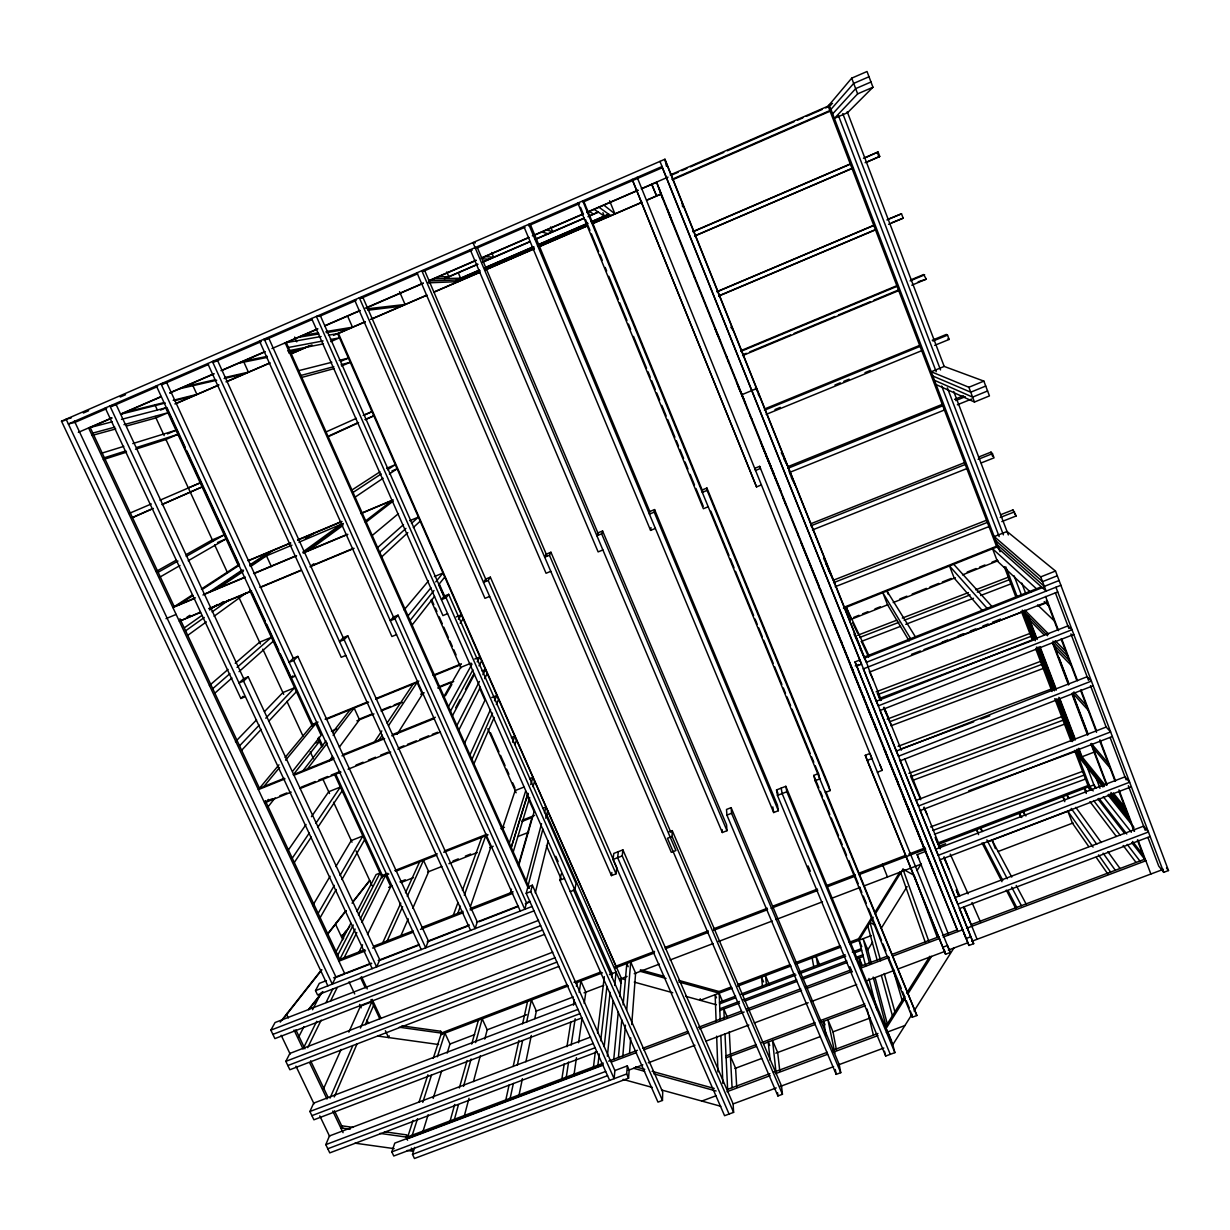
<?xml version="1.0" encoding="UTF-8"?>
<svg xmlns="http://www.w3.org/2000/svg" width="1230" height="1230" viewBox="0 0 1230 1230"><rect width="100%" height="100%" fill="white"/><g stroke="black" fill="none" stroke-linecap="round" stroke-linejoin="round"><path stroke-width="1.5" d="M775.131 478.27L775.177 476.579M672.072 836.477L667.444 838.276L777.913 1095.961L782.449 1094.27L672.072 836.477L672.241 830.619L669.197 831.818M561.234 873.93L559.896 880.203L657.973 1102.111L662.463 1100.435L662.724 1092.102L573.441 889.628M773.47 474.15L773.532 472.474M414.71 1147.344L412.511 1154.37L414.449 1158.491L628.561 1078.172L629.16 1070.054L627.315 1065.872L614.723 1070.607M629.56 1053.095L630.713 1037.874M631.713 1024.544L635.602 973.161L630.729 962.014L626.7 1009.876M628.561 1078.172L626.685 1073.959L627.315 1065.872M622.841 1055.801L625.424 1025.174M618.413 1057.477L621.78 1019.885M623.118 1004.864L626.823 963.52L628.207 966.703M613.77 1059.184L618.29 1011.736M619.736 996.561L621.442 978.557L337.635 333.607M607.359 1056.139L613.094 1000.743M614.677 985.461L616.076 972.1L609.527 974.591M616.553 967.441L338.465 333.468L328.456 335.221M604.176 1046.668L610.111 992.333M611.74 977.343L612.14 973.591M597.918 1065.195L599.21 1053.926M600.701 1040.795L606.943 986.352M733.603 1112.366L622.226 855.911L622.903 849.869L613.801 853.42L613.017 859.493L724.578 1115.702L733.603 1112.366L733.141 1103.91L622.903 849.869M593.49 1066.856L595.305 1051.819M597.549 1033.015L604.299 976.589M618.352 851.652L617.614 857.694L729.082 1114.042M486.388 580.668L362.942 297.522L359.345 297.798L611.448 875.606L616.046 873.823L616.799 867.611L490.34 577.162L485.696 579.084L483.513 582.374L488.202 580.452L490.34 577.162M611.448 875.606L611.848 872.501M574.041 1074.574L576.455 1057.708M578.592 1042.733L582.067 1018.379M584.219 1003.403L585.818 992.164L580.898 981.094L579.176 992.379M654.206 512.157L654.575 509.574L649.84 511.526L649.409 514.125L654.206 512.157L778.359 810.708L773.685 812.538L528.731 224.337L530.499 224.859L649.824 511.511M655.359 528.423L650.578 530.391L650.993 527.609M566.292 1077.111L568.583 1062.043M571.166 1045.1L575.163 1018.748M561.895 1078.756L564.263 1063.673M566.938 1046.699L570.797 1022.176M573.457 1005.202L574.349 999.544M576.424 986.352L577.008 982.57M751.807 420.276L752.022 418.969M750.131 416.109L750.346 414.818M570.29 891.612L574.856 889.844L576.024 883.478L448.673 594.321L444.045 596.212L441.432 599.687L446.09 597.765L448.673 594.321M518.922 1095.592L522.412 1078.679M525.902 1061.782L531.314 1035.476M534.804 1018.563L536.357 1011.045L531.391 1000.036L526.578 1022.268M510.173 1098.252L513.371 1083.43M517.369 1064.888L522.581 1040.795M505.807 1099.897L509.082 1085.045M513.187 1066.487L518.922 1040.488M522.612 1023.791L527.532 1001.512M535.296 892.842L548.119 840.936M532.375 885.2L614.877 1070.546L614.124 1078.679L530.745 891.566L532.375 885.2L527.87 886.953L526.209 893.334L609.649 1080.355M528.147 885.431L542.891 829.066M545.751 818.181L547.658 810.878M526.209 881.095L541.523 823.7M544.49 812.6L545.966 807.034L542.584 808.371M464.094 1116.748L469.014 1098.252M473.442 1081.601L480.33 1055.709M484.743 1039.058L487.203 1029.817L482.191 1018.855L475.641 1042.579M454.454 1119.239L458.483 1104.632M463.526 1086.382L471.105 1059.015M450.119 1120.868L454.731 1104.417M459.359 1087.966L467.062 1060.537M471.69 1044.086L478.362 1020.316M510.419 892.857L511.48 889.182M518.86 863.445L532.052 817.473M518.491 866.32L534.127 811.708M513.233 851.96L529.684 797.563M532.974 786.693L534.62 781.25M527.947 793.304L511.234 847.485L527.931 793.581M530.699 784.586L532.913 777.391L529.53 778.728M422.52 1132.861L428.132 1114.734M433.175 1098.421L441.57 1071.222M447.182 1053.095L449.98 1044.024L444.937 1033.108L437.357 1056.785M509.297 843.119L525.625 791.121M412.281 1135.121L417.524 1118.731M422.782 1102.341L431.53 1075.005M413.08 1120.407L407.745 1136.828L603.33 1063.151M419.015 1102.157L427.902 1074.789M433.237 1058.369L441.478 1032.969L566.815 984.999M407.622 1140.195L406.146 1137.043L406.838 1134.906L384.498 1131.769M401.826 1025.851L440.694 1031.247L440.14 1032.923L399.35 1027.235M601.639 533.789L602.577 530.976L597.857 532.913L596.888 535.742L601.639 533.789L726.976 830.696L722.318 832.51L472.966 242.571L475.334 242.894M502.455 828.543L515.17 790.567L523.842 787.123M607.559 1075.666L393.769 1156L391.817 1151.88L394.769 1143.131L602.915 1064.734M470.444 906.495L490.847 847.178L485.742 835.754L464.294 895.332M457.791 913.398L460.389 906.172M453.347 915.12L457.883 902.743M462.418 890.366L481.822 837.307M514.863 744.627L516.523 740.122M512.572 742.197L514.801 736.216L511.403 737.585M389.233 1035.891L388.572 1037.567L385.359 1030.694M596.996 1051.988L329.778 1152.879L325.812 1144.638L329.425 1135.967L590.585 1037.059M728.206 361.589L728.575 360.682M334.268 1096.929L356.931 1044.147M365.249 1024.805L373.551 1005.464M330.04 1098.098L352.841 1045.577M360.436 1028.065L371.844 1001.789L360.452 1006.202L348.859 1032.139M400.657 936.276L408.222 918.81M412.773 908.324L428.67 871.655L423.504 860.323L407.268 896.347M473.95 763.784L494.183 717.444M726.5 357.361L726.899 356.485M471.966 759.341L492.523 713.108M496.32 704.559L498.611 699.409M323.352 1089.196L341.125 1049.436M581.805 1017.948L313.896 1119.807L309.914 1111.505L313.681 1103.126L575.532 1003.28M387.158 940.95L402.625 906.648M469.983 754.897L490.555 709.464M494.506 700.731L496.874 695.488L491.769 697.548M382.761 942.672L400.796 903.128M405.5 892.795L419.615 861.846M464.556 743.181L484.943 700.301M358.391 953.342L362.543 944.794M367.524 934.523L390.756 886.584L385.559 875.299L361.897 922.408M307.685 1047.637L321.168 1020.162M330.44 1001.282L337.189 987.552M550.932 552.239L546.243 554.161L544.706 557.205L549.441 555.253L550.932 552.239L670.796 832.218M304.01 1046.915L316.725 1021.284M326.058 1002.496L332.838 988.828M344.139 957.74L356.823 932.509M458.882 729.99L480.346 687.216M484.635 678.653L487.218 673.533M355.163 929.096L338.88 961.199L365.479 950.821M360.298 918.979L382.376 875.468L387.681 873.377M456.899 725.516L479.408 681.451M482.883 674.655L485.481 669.581L482.052 670.965M558.82 966.426L289.865 1069.746L285.837 1061.352L289.865 1053.434L552.747 952.158M298.813 1036.721L303.964 1026.604M312.558 1009.738L321.153 992.871M337.773 955.203L353.271 925.022M358.437 914.966L379.962 873.054L376.103 874.576L356.931 911.538M534.02 910.846L317.54 994.932L315.51 990.657L319.293 983.385L326.442 980.602M336.005 951.866L350.827 923.3M452.502 715.66L474.58 674.163M478.993 665.861L481.653 660.879M455.73 707.696L460.174 699.378M465.524 689.4L473.519 674.424M287.666 1012.69L286.651 1014.55L288.297 1017.994M336.328 922.777L335.544 924.222L342.786 939.674M450.503 711.155L472.92 669.797M477.225 661.848L479.9 656.928L474.78 659.003M448.489 706.666L472.028 664.062M544.521 934.37L274.905 1038.612L270.861 1030.156L275.059 1022.53L538.586 920.363M320.154 917.672L336.236 889.49M341.925 879.542L364.618 839.752M445.352 695.811L451.871 684.464M443.461 697.256L460.666 667.413L471.182 663.139M318.155 913.383L334.329 885.369M340.034 875.483L362.881 835.954L351.273 840.567L335.836 866.566M312.712 905.572L330.055 876.314M871.747 917.503L858.663 938.659L865.674 965.827M874.776 912.614L899.945 871.947M873.177 917.319L859.047 940.135L861.784 946.623M875.191 914.059L902.974 869.18L914.121 875.299L937.337 937.475M872.562 942.211L867.765 949.929L863.137 938.675L869.825 964.274M881.31 928.143L907.11 886.569M917.042 870.579L921.009 864.183M397.182 734.202L422.382 694.243L417.093 682.45L388.542 725.623M885.416 1026.896L904.604 996.392M906.633 993.179L929.865 956.264M885.908 1028.818L905.157 998.253M908.201 993.425L931.494 956.417M912.045 1014.243L892.795 1044.701L785.816 786.308L776.53 789.937L777.452 795.395L885.692 1056.032L894.886 1052.634L892.273 1042.733M914.075 1011.014L953.896 948.007M460.189 623.318L463.126 618.798M379.025 740.014L382.192 735.217M458.406 619.274L461.373 614.8L456.222 616.907M374.52 741.844L381.823 730.912M387.05 723.102L413.142 684.065M294.293 862.522L311.298 837.061M317.678 827.513L342.125 790.905M292.263 858.202L309.36 832.91M315.772 823.423L340.356 787.062L328.702 791.736L311.436 816.689M287.682 850.991L306.039 824.484M329.271 760.847L332.638 756.281M339.342 747.148L359.483 719.75L354.148 708.049L333.146 735.432M307.469 768.904L327.318 743.043M303.011 770.718L326.042 740.921M332.961 731.988L350.227 709.649M412.112 625.024L434.559 596.365M268.125 806.742L275.105 797.855M293.755 774.147L319.385 741.536L316.049 742.889M327.857 933.585L345.753 910.784M352.825 901.774L369.308 880.772M328.118 933.693L346.168 910.692M352.072 903.174L369.784 880.634M345.845 931.095L341.556 937.045L349.812 926.559M280.225 1022.13L321.568 969.655M282.393 1019.962L321.814 969.932M308.576 1009.369L322.598 991.626M308.792 1009.738L322.844 991.964M292.648 771.241L321.138 735.309L315.787 723.655L285.621 760.186M266.064 802.36L268.401 799.423M265.649 801.483L264.558 802.852L291.218 792.12M410.082 620.458L433.99 590.523M444.768 577.055L438.649 584.696L444.03 596.888M408.037 615.876L430.93 587.802M435.758 581.898L442.985 573.026L434.39 576.578M263.897 786.508L279.579 767.505M278.964 764.829L258.361 789.629L285.037 778.851M285.068 757.496L312.728 724.209L318.032 722.056M872.962 87.238L857.648 93.864L834.386 118.372L847.578 112.668L872.962 87.238L867.027 71.509L851.698 78.167L828.159 106.103L670.196 174.968M404.086 609.911L428.501 580.898M394.953 618.813L398.059 615.154L526.486 902.759L524.81 909.293L394.953 618.813L390.31 620.72L393.462 617.029L398.059 615.154M829.866 110.577L671.949 179.334M830.942 109.378L853.682 83.409L869.01 76.752M832.664 113.867L855.665 88.637L870.994 81.995M344.139 639.708L347.767 635.833L477.271 921.916L475.088 928.619L344.139 639.708L339.542 641.614L343.216 637.709L347.767 635.833M241.633 750.3L261.206 729.359M269.032 720.98L296.415 691.675M239.558 745.857L259.223 725.116M265.772 718.197L294.616 687.755L282.885 692.567L264.435 711.678M235.453 741.721L256.532 719.873M156.333 385.851L290.88 677.976L292.955 675.839M293.678 660.479L297.829 656.39L428.378 940.935L425.703 947.823L293.678 660.479L289.111 662.355L293.309 658.25L297.829 656.39M105.273 407.991L240.865 698.486L243.202 696.272M381.746 556.867L407.822 532.652M413.311 527.547L420.168 521.182M243.555 681.097L248.214 676.808L379.793 959.846L376.626 966.903L243.555 681.097L239.02 682.957L243.725 678.668L248.214 676.808M379.67 552.224L405.946 528.393M411.466 523.38L418.385 517.107L409.744 520.705M214.85 693.182L231.932 677.991M239.035 671.657L273.198 641.291M377.041 548.088L403.502 524.626M212.729 688.692L229.902 673.656M237.052 667.398L271.384 637.325L259.607 642.198L235.222 663.247M209.407 685.525L228.042 669.443M372.044 535.634L398.489 513.602M865.09 157.84L878.051 151.982L879.742 156.425L866.766 162.237M313.835 563.74L310.836 566.061L353.241 548.365M366.033 522.166L393.031 501.225M364.649 521.674L391.986 500.595M309.114 550.256L342.816 525.548M304.548 552.178L343.293 523.903M187.729 635.372L206.332 621.873M214.082 616.245L246.646 592.614M303.057 551.855L340.034 525.01M185.592 630.836L204.288 617.491M212.083 611.94L229.211 599.702M220.109 603.915L223.199 601.716M184.638 627.623L201.782 615.523M209.577 610.019L217.372 604.514M314.25 533.19L305.301 538.31L310.252 534.865M186.729 617.414L189.851 615.261M355.132 497.135L383.114 478.239M389.341 474.027L397.121 468.784L391.909 470.967M218.248 588.278L243.14 571.535M250.92 566.292L266.48 555.837L271.43 566.676M213.728 590.169L243.571 570.167M249.844 565.954L272.829 550.563M209.223 592.045L242.172 570.043M250.028 564.801L268.863 552.224M850.268 163.928L692.859 231.578M353.041 492.446L381.208 473.919M387.481 469.799L395.307 464.663L386.635 468.323M178.75 604.791L193.002 595.489M202.489 589.293L238.897 565.523M191.819 595.243L172.907 607.559L194.109 598.687M201.397 589.016L239.143 564.447M351.765 490.124L380.024 471.813M851.96 168.356L694.596 235.899M160.284 576.885L180.011 565.493M188.236 560.742L226.043 538.909L217.572 542.491M158.117 572.288L177.95 561.065M186.207 556.39L224.183 534.881L212.329 539.878L185.915 554.745M156.195 571.458L175.998 560.311M329.502 435.651L358.253 422.536M328.195 436.681L358.607 422.766M365.356 419.676L373.812 415.817L365.11 419.522M132.502 517.676L153.381 508.451M162.083 504.608L202.104 486.911L162.391 504.254M132.871 517.307L151.967 508.866M326.073 431.915L356.393 418.338M363.48 415.402L371.983 411.65L363.281 415.356M671.165 175.29L678.176 172.231M681.697 170.693L686.955 168.402M690.476 166.88L723.824 152.335M727.345 150.798L794.057 121.709M797.563 120.186L802.836 117.88M806.342 116.358L822.147 109.47M825.653 107.933L829.174 106.41M327.872 985.86L61.5 421.183L664.953 159.224L868.257 666.937M83.333 413.034L88.606 410.743M120.248 397.013L125.522 394.722M672.902 179.642L830.865 110.854M106.656 408.652L75.015 422.367L68.373 423.996L662.032 166.527L662.324 167.695L583.082 202.058M111.546 406.53L157.609 386.558M162.083 384.621L208.577 364.449M212.944 362.558L261.298 341.602M264.173 340.341L312.251 319.493M319.277 316.448L356.193 300.443M361.451 298.167L417.693 273.783M422.966 271.492L472.166 250.151M475.088 247.599L477.44 247.876L524.979 227.258M528.5 225.72L579.561 203.58M832.526 103.443L829.22 104.873L1000.005 551.747M831.434 104.688L828.159 106.103L996.807 547.043L1046.13 591.107L1040.749 576.885L994.255 536.603L1007.032 531.483L1055.509 571.028L1168.5 870.548L1163.688 872.347L1158.737 866.089L1147.928 837.507M78.351 432.36L111.884 417.846M120.678 414.049L161.145 396.521M169.94 392.724L213.912 373.689M220.954 370.645L264.942 351.596M271.968 348.551L317.709 328.764M324.751 325.704L359.929 310.483M365.218 308.192L423.258 283.069M428.547 280.778L476.041 260.222M481.314 257.946L528.823 237.375M532.329 235.853L583.358 213.774M586.879 212.252L637.893 190.173M641.414 188.651L668.028 177.12M88.898 428.071L111.776 418.169M120.571 414.372L161.038 396.844M169.848 393.046L213.836 373.997M222.63 370.184L264.865 351.918M284.222 343.539L317.663 329.056M324.705 326.012L359.898 310.775M366.924 307.731L423.243 283.361M428.517 281.07L476.041 260.514M481.314 258.223L528.823 237.667M534.112 235.376L583.374 214.051M586.895 212.529L637.924 190.435M641.445 188.913L657.281 182.055M444.199 278.626L477.44 264.25M482.683 261.975L529.93 241.541M535.173 239.266L584.173 218.079M589.416 215.819L598.164 212.021M444.829 278.61L477.993 264.266M483.221 262.005L530.345 241.618M535.588 239.358L584.45 218.217M587.94 216.711L598.41 212.19M456.315 280.01L479.07 270.185M486.081 267.156L533.343 246.723M538.602 244.463L587.617 223.276M591.123 221.754L608.635 214.189M456.884 279.994L479.577 270.185M484.82 267.925L533.728 246.784M538.971 244.524L587.863 223.399M593.106 221.123L608.835 214.343M458.559 279.933L480.115 270.846M484.866 268.571L533.989 247.353M537.495 245.831L586.864 224.721M591.876 222.338L609.603 214.896M160.561 410.097L166.05 407.714M174.875 403.917L218.925 384.882M225.982 381.838L270.031 362.804M291.187 353.671L308.807 346.061M333.484 335.406L365.202 321.691M370.491 319.416L426.887 295.046M433.944 292.002L479.762 272.214M485.051 269.924L534.389 248.614M539.678 246.338L587.264 225.782M592.553 223.491L641.906 202.181M647.18 199.89L661.356 193.771M176.136 403.578L218.479 385.282M227.304 381.469L269.647 363.188M290.818 354.04L311.99 344.892M338.45 333.468L364.91 322.029M371.967 318.985L426.656 295.369M433.713 292.31L479.592 272.507M486.649 269.447L534.281 248.875M539.57 246.6L587.217 226.013M592.506 223.737L641.906 202.397M647.195 200.106L661.31 194.017M330.747 341.617L339.495 337.835L330.378 339.557M167.449 433.913L175.982 430.239L132.779 443.584M341.417 361.082L348.398 358.084L339.203 360.405M128.996 513.51L151.29 503.962M160.023 500.195L200.213 482.837L188.313 487.91M341.525 366.033L350.243 362.281L341.11 364.726M863.429 158.27L878.051 151.982M693.182 231.717L851.052 163.867M865.12 162.698L879.742 156.425M694.904 236.006L852.728 168.264M717.259 291.495L874.192 225.105M888.291 219.14L901.498 213.789L903.158 218.171L888.598 224.321M717.013 291.833L873.854 225.474M886.922 219.955L901.498 213.789M718.966 295.738L875.852 229.441M891.719 222.738L903.158 218.171M718.735 296.107L875.483 229.856M247.999 560.726L290.495 542.907M297.568 539.939L341.832 521.382M361.297 513.218L393.17 499.857M248.645 560.696L290.757 543.045M297.768 540.093L341.632 521.705M360.928 513.617L392.508 500.364M262.405 557.544L291.971 545.151M298.921 542.23L343.17 523.427M174.26 606.682L195.416 597.826M204.226 594.136L244.77 577.178M253.58 573.488L295.877 555.806M302.934 552.854L346.998 534.42M202.95 594.997L245.354 577.254M254.195 573.549L296.599 555.806M303.672 552.854L347.859 534.374M741.075 350.581L897.039 285.606M911.23 279.702L923.638 274.536L926.298 279.164L911.784 285.206M740.875 351.38L897.116 286.298M910.139 280.886L924.653 274.828M166.019 618.644L176.136 614.416M200.044 612.279L179.349 621.273L200.536 612.448M208.854 608.604L251.12 590.984M259.914 587.31L300.428 570.413M209.361 608.758L251.735 591.077M260.56 587.402L301.166 570.459M309.991 566.784L354.117 548.365M742.751 354.778L746.303 353.302M749.839 351.826L790.598 334.868M794.134 333.392L834.893 316.433M838.445 314.957L870.333 301.688M873.884 300.212L898.684 289.896M918.18 281.778L926.298 279.164M742.566 355.608L898.715 290.618M706.927 488.033L702.161 490.001L702.299 492.369L707.127 490.386L706.927 488.033L828.62 785.186L830.096 790.598L825.376 792.443M759.648 466.339L754.836 468.307L755.558 470.46L760.417 468.461L759.648 466.339L882.171 770.364L877.42 772.209M983.862 381.115L944.194 366.432L931.248 371.768L968.871 387.266L983.862 381.115L989.443 395.906L974.467 402.041L936.138 384.575M985.722 386.051L970.731 392.201L932.878 376.042M987.582 390.971L972.607 397.121L934.508 380.316M764.476 409.021L919.871 345.292M932.232 340.218L946.347 334.422L947.53 335.16L949.145 339.434L934.692 345.353M764.46 410.22L920.04 346.383M947.53 335.16L932.924 341.048M774.962 409.559L780.266 407.391M834.986 384.975L840.274 382.807M843.811 381.346L849.115 379.178M864.998 372.675L870.287 370.507M766.136 414.402L921.731 350.673M240.865 698.486L245.4 696.626M290.88 677.976L295.431 676.1M345.815 655.436L341.217 657.312L207.747 363.557M396.537 634.619L391.909 636.51L259.515 341.094M447.597 613.662L442.938 615.584L311.636 318.493M489.632 596.427L484.958 598.334L354.563 299.874M550.779 571.335L546.059 573.272L416.985 272.799M602.885 549.948L598.134 551.901L470.229 249.705M708.203 506.745L703.376 508.728L577.823 203.042L579.053 203.811M756.542 486.911L632.205 179.457L756.542 486.911L761.401 484.912M325.104 719.181L367.586 701.915M376.426 698.317L418.892 681.036M433.052 675.285L461.358 663.77M311.882 725.239L317.202 723.071M326.058 719.473L368.631 702.161M375.719 699.286L418.277 681.974M434.252 675.485L460.85 664.661M358.745 719.35L371.122 714.323M381.731 710.018L390.571 706.435M394.107 705.005L399.412 702.853M420.629 694.243L424.166 692.813M440.079 686.355L450.672 682.05M331.424 731.143L336.728 728.99M356.869 720.811L373.951 713.892M381.039 711.017L402.302 702.391M437.742 688.016L453.685 681.543M787.738 466.739L942.18 404.378M954.603 399.35L963.474 395.768M787.769 468.384L942.749 405.762M955.725 400.58L965.319 396.706M789.429 472.505L944.425 410.005M957.34 404.793L971.731 398.997M259.469 788.292L284.299 778.267M293.171 774.685L333.976 758.203M342.847 754.62L383.652 738.154M392.524 734.571L435.359 717.274M293.924 775.269L333.053 759.464M341.955 755.881L384.636 738.646M391.755 735.771L434.436 718.535M267.417 800.761L272.737 798.624M279.825 795.764L286.913 792.92M301.104 787.2L315.28 781.496M318.816 780.066L327.687 776.499M331.224 775.069L340.095 771.502M356.039 765.075L363.127 762.216M368.447 760.079L375.534 757.219M380.593 755.189L387.942 752.222M398.582 747.948L403.886 745.811M407.438 744.381L416.293 740.814M419.845 739.384L428.701 735.817M432.253 734.387L437.573 732.25M300.105 788.538L340.971 772.086M348.075 769.211L390.71 752.053M397.828 749.178L440.463 732.019M843.534 607.466L996.223 546.351M843.488 608.404L996.946 546.996M853.682 617.399L859.001 615.277M862.553 613.847L867.873 611.725M874.961 608.896L880.296 606.774M899.807 598.979L906.894 596.15M912.214 594.029L926.405 588.355M929.957 586.941L938.828 583.389M942.365 581.975L951.236 578.438M967.195 572.058L976.067 568.521M979.618 567.107L984.938 564.985M992.041 562.141L997.361 560.019M850.514 619.613L887.845 604.714M893.18 602.577L955.403 577.731M962.521 574.887L998.083 560.696M810.724 523.796L964.228 462.757M978.496 457.083L990.996 452.117L992.456 453.655L994.055 457.837L981.294 462.895M810.801 525.871L965.242 464.479M978.111 459.359L992.456 453.655M812.43 529.946L966.78 468.599M1040.749 576.885L1055.509 571.028M1057.308 575.778L1042.548 581.636L995.839 540.739M864.044 657.128L1041.318 586.848M1059.092 580.514L1044.347 586.372L997.407 544.875M855.004 661.924L859.755 660.033L861.584 664.2L856.787 666.107L855.004 661.924L968.963 945.455L973.668 943.687L659.972 161.391M864.505 658.158L1043.055 587.371M855.234 665.937L858.771 664.523M1060.89 585.265L866.397 662.309L860.124 648.533M863.445 668.843L1057.723 591.953M942.149 642.152L947.454 640.046M958.078 635.849L963.398 633.742M970.485 630.944L975.79 628.853M982.878 626.039L988.182 623.948M992.441 622.257L1000.59 619.044M394.769 870.579L437.234 853.82M444.322 851.022L486.788 834.263M500.948 828.682L504.485 827.283M522.181 820.287L534.573 815.398M381.7 876.821L388.788 874.023M395.891 871.209L436.681 855.127M443.769 852.313L488.11 834.816M521.812 821.532L532.452 817.32M399.95 881.864L405.254 879.773M452.994 860.969L458.298 858.878M465.371 856.095L470.675 854.004M388.665 887.414L392.216 886.015M401.072 882.525L413.48 877.636M427.656 872.055L441.831 866.473M448.919 863.691L477.271 852.528M489.678 847.639L493.215 846.24M518.03 836.477L528.654 832.295M833.325 580.237L986.245 520.367M1000.467 514.801L1012.92 509.927L1016.103 516L1001.82 521.582M833.571 582.682L987.367 522.412M1000.251 517.461L1014.535 511.865M880.142 710.448L1073.775 634.419M835.185 586.71L988.997 526.594M339.757 959.446L364.787 949.683M373.72 946.208L413.034 930.864M421.967 927.374L463.064 911.338M470.214 908.539L513.11 891.812M731.127 807.649L726.515 809.448L726.915 815.106L836.185 1074.374L840.751 1072.683L839.214 1064.565L731.127 807.649L731.573 813.276L840.751 1072.683M825.73 791.336L916.873 1015.519L912.245 1017.241L815.106 780.727L813.783 775.407L818.442 773.578M865.29 755.297L869.994 753.467L871.916 758.587L867.165 760.432L945.547 954.249L950.236 952.497L947.53 945.486L942.903 947.223L865.29 755.297L867.165 760.432M372.567 948.053L413.357 932.14M420.46 929.373L463.018 912.768M470.106 910L512.679 893.395M526.209 893.334L530.745 891.566M559.896 880.203L564.462 878.42M613.017 859.493L622.226 855.911M726.915 815.106L731.573 813.276M777.452 795.395L786.846 791.736L785.816 786.308M815.106 780.727L819.81 778.882L818.903 775.346M333.576 977.835L371.106 963.228M378.24 960.445L419.338 944.456M428.271 940.981L469.353 924.991M476.502 922.208L517.599 906.218M526.532 902.743L530.099 901.344M336.651 977.127L344.861 973.945L88.606 427.932L112.299 421.767M346.645 973.238L371.706 963.49M380.654 960.015L418.246 945.393M427.194 941.903L468.353 925.883M479.1 921.701L518.476 906.387M525.302 903.727L530.361 901.759M900.314 760.755L1093.163 685.74M315.51 990.657L532.067 906.464M270.861 1030.156L540.631 925.667M857.587 635.295L896.931 620.135M902.297 618.075L968.441 592.568M975.59 589.8L1009.569 576.716M859.632 637.478L898.853 622.365M904.188 620.304L970.132 594.905M977.266 592.153L1009.277 579.73M272.891 1034.384L542.568 930.018M861.231 641.46L900.437 626.378M905.772 624.317L973.484 598.272M980.617 595.52L1010.906 583.866M920.271 810.524L1112.366 736.524M285.837 1061.352L554.961 957.786M1094.823 751.853L1082.031 756.773L1104.955 785.032M287.851 1065.549L556.898 962.106M911.492 654.36L920.378 650.962M923.945 649.609L1021.684 612.171M1038.059 606.036L1046.93 602.639M573.98 982.263L600.84 971.992M615.154 966.503L654.545 951.42M665.292 947.315L708.265 930.864M713.631 928.819L767.351 908.247M772.717 906.202L817.473 889.059M826.437 885.646L855.081 874.668M858.663 873.3L905.572 855.357M908.786 854.112L925.175 847.839M937.66 843.073L1089.227 785.063M440.94 1034.645L568.352 985.891M575.532 983.139L602.439 972.838M615 968.041L654.483 952.927M665.245 948.807L708.311 932.34M713.692 930.28L767.535 909.677M771.118 908.293L817.766 890.443M826.745 887.014L855.45 876.037M859.047 874.653L925.713 849.146M938.229 844.364L1088.489 786.862L1090.826 789.875M948.514 934.492L917.165 854.635L925.852 851.298M938.613 846.424L945.578 843.765M449.565 1044.178L474.672 1034.599M487.218 1029.802L526.671 1014.75M535.634 1011.321L573.272 996.946M584.035 992.841L603.761 985.322M619.889 979.157L627.069 976.42M634.234 973.683L659.341 964.105M670.089 959.984L713.123 943.564M718.505 941.504L772.286 920.978M775.869 919.61L822.486 901.805M831.449 898.392L860.139 887.43M863.721 886.061L921.408 864.044M940.012 859.785L1131.354 786.785M987.875 841.797L1072.099 809.663M876.114 691.829L1029.295 633.681M309.914 1111.505L577.992 1009.399M997.914 851.575L1073.114 822.947M311.897 1115.656L579.899 1013.674M878.328 694.366L1030.94 636.371M879.911 698.302L1032.554 640.476L1021.331 611.264M718.151 991.933L730.728 987.167M737.892 984.446L789.952 964.751M795.333 962.706L840.213 945.732M849.192 942.334L859.955 938.259M732.296 988.197L700.239 1000.328L700.208 998.714M737.631 986.168L791.059 965.95M796.41 963.936L840.92 947.085M849.838 943.717L871.347 935.569M325.812 1144.638L593.198 1043.501M959.569 908.555L1150.142 836.508M327.795 1148.758L595.105 1047.745M719.442 1002.25L735.601 996.146M740.983 994.101L794.857 973.76M798.439 972.392L845.133 954.757M852.313 952.051L861.292 948.653M719.504 1003.88L735.494 997.853M742.613 995.162L795.933 975.021M799.485 973.683L845.687 956.233M854.573 952.866L861.677 950.19M887.184 719.135L1041.518 661.002M889.352 721.887L1041.672 664.446M890.92 725.808L1043.209 668.443M719.719 1008.846L739.399 1001.42M742.982 1000.067L796.656 979.818M802.022 977.789L846.763 960.907M855.711 957.524L862.86 954.818M719.781 1010.522L739.507 1003.08M744.888 1001.051L796.902 981.417M802.283 979.388L847.132 962.475M856.095 959.092L863.26 956.386M608.712 1061.136L637.417 1050.312M642.798 1048.283L687.647 1031.386M698.425 1027.327L741.475 1011.106M746.856 1009.077L800.684 988.812M806.065 986.783L850.929 969.886M859.893 966.503L886.815 956.356M892.196 954.342L938.844 936.768M942.441 935.415L956.786 930.003M971.147 924.591L1144.669 859.232M408.852 1138.303L602.5 1065.38M611.464 1061.997L636.571 1052.557M643.736 1049.851L688.569 1032.969M699.317 1028.91L744.15 1012.029M747.732 1010.691L801.53 990.427M806.911 988.397L851.729 971.516M860.692 968.148L889.382 957.34M892.98 955.987L939.597 938.429M943.179 937.076L963.152 929.557M966.488 928.312L1145.853 860.754L1131.784 842.642M391.817 1151.88L605.667 1071.438M966.088 938.521L970.731 936.768L973.668 943.687M628.269 1070.315L642.844 1064.842M648.241 1062.828L694.95 1045.269M705.743 1041.226L748.87 1025.021M754.251 1022.991L808.172 1002.742M811.754 1001.389L856.68 984.523M865.674 981.14L894.425 970.347M898.023 968.994L945.27 951.251M948.33 950.098L968.102 942.672M971.685 941.319L1163.349 869.333M412.511 1154.37L626.685 1073.959M726.038 1055.894L756.281 1044.578M761.616 1042.579L814.983 1022.607M820.318 1020.608L864.782 1003.972M726.13 1057.785L756.435 1046.438M763.569 1043.778L815.29 1024.436M820.641 1022.422L865.213 1005.756M898.069 746.318L1052.127 688.739M900.314 749.255L973.683 721.856M980.848 719.181L989.796 715.845M734.879 1068.47L761.601 1058.492M775.853 1053.172L820.395 1036.552M836.431 1049.913L833.002 1031.847L870.271 1017.948M726.884 1089.642L769.903 1073.636M773.501 1072.314L827.267 1052.311M832.649 1050.312L877.943 1033.461M908.909 773.363L1062.659 716.337M911.215 776.468L1063.043 720.211M912.768 780.343L1064.55 724.163M701.823 1101.065L716.229 1095.699M726.991 1091.702L770.118 1075.666M775.5 1073.667L827.621 1054.279M833.017 1052.28L877.943 1035.568M886.353 1032.447L904.896 1025.543M733.188 1103.894L776.222 1087.935M779.82 1086.597L833.617 1066.641M838.998 1064.657L883.832 1048.022M968.702 790.829L1075.02 751.638M930.51 826.929L1083.338 771.118M932.847 830.435L1084.014 775.146M934.385 834.263L1085.506 779.051M103.32 459.59L126.582 452.117M135.531 449.257L165.942 439.494L177.889 434.359L136.653 447.489M104.396 457.745L125.906 450.903M102.182 453.04L123.784 446.367M301.55 377.487L334.375 368.523M92.004 435.466L115.758 428.947M126.721 425.949L155.979 417.923L167.941 412.757L123.969 424.658M92.819 433.083L114.805 427.133M300.92 375.457L333.807 366.678M121.509 419.368L165.696 407.883L238.497 565.923M298.767 370.645L331.854 362.266M121.186 414.11L165.312 403.04M174.506 400.734L192.895 396.122M125.752 412.127L164.067 402.579M173.184 400.304L196.908 394.399L192.618 385.021M61.5 421.183L64.867 420.383M71.109 418L66.097 419.184L332.3 984.138L335.898 976.928L74.415 421.091M179.841 388.711L216.711 380.239M224.091 378.548L244.37 373.889M184.454 386.712L215.511 379.639M224.644 377.564L248.399 372.152L243.448 361.143M238.974 363.111L266.664 357.5M288.819 353.01L296.199 351.503M243.617 361.113L267.371 356.346M289.296 351.949L300.258 349.75M287.651 350.919L323.475 343.862M288.45 347.475L323.09 340.941M321.122 336.513L285.191 342.832L528.254 888.168M298.582 337.312L318.878 333.914M326.257 332.669L348.398 328.964M303.257 335.298L318.401 332.807M325.981 331.562L352.487 327.195L347.598 316.064M367.862 310.221L400.949 306.255M367.17 308.838L405.07 304.471L399.535 291.679M427.763 282.885L458.021 281.608M428.732 280.978L462.173 279.81M433.498 278.918L460.574 278.18L458.467 273.214M438.264 276.858L448.766 276.658L446.751 271.922M482.037 258.777L489.048 259.223M504.715 260.222L507.175 260.376M485.081 256.593L493.645 257.239L491.646 252.488M508.943 258.392L511.357 258.561M377.81 1036.06L438.572 1044.516M352.841 1127.357L341.663 1125.788L340.802 1127.91L350.135 1129.217M380.009 1133.399L406.146 1137.043M355.039 1143.177L394.184 1148.636M407.238 1150.465L412.834 1151.249L411.343 1148.097M541.846 232.024L548.042 233.715M559.112 236.714L560.849 237.19M635.618 1066.81L644.751 1069.316M652.069 1071.33L714.215 1088.442M633.65 1068.301L644.643 1071.33M653.807 1073.852L716.106 1091.01M623.118 1079.402L652.407 1087.458M661.556 1089.98L720.78 1106.277M664.246 976.374L640.461 969.809L640.353 971.346L666.03 978.45M678.883 980.418L719.15 991.549L720.196 1020.101M678.868 981.986L719.212 993.148M621.442 978.557L625.117 979.572M634.265 982.109L672.749 992.733M685.571 996.285L716.337 1004.772M546.673 229.933L552.67 231.717L550.686 226.935M563.386 234.869L565.062 235.361M874.745 925.037L869.994 922.454L880.665 960.753M589.308 211.483L593.506 214.035M947.961 338.68L949.145 339.434M594.167 209.377L604.284 216.08L602.915 212.713M599.025 207.27L610.68 215.665M603.884 205.164L614.908 213.836L609.573 200.736M1036.475 588.77L992.564 548.749L997.269 561.018L1030.648 592.322M1046.622 600.84L1047.591 601.716L870.025 671.918L869.533 670.873M1044.224 601.608L1048.39 605.483M1037.613 604.96L1054.125 620.72M694.366 277.411L695.211 278.241M1024.744 610.049L1048.575 634.034M1055.202 640.707L1065.795 651.362M1022.33 610.126L1047.591 635.741M1052.911 641.138L1067.548 655.974M1029.941 620.397L1044.378 635.126M1052.25 643.167L1069.285 660.572M1055.448 649.148L1071.038 665.169M1039.058 653.914L1041.195 656.251M1073.898 691.906L1086.321 705.451M1040.611 657.958L1042.748 660.31M1073.083 693.597L1088.043 710.002M953.711 564.293L991.887 606.436M987.075 608.343L949.514 565.985L954.249 578.192L982.586 610.895M1058.707 705.328L1060.952 707.942M1091.379 743.581L1108.307 763.43M1060.245 709.31L1062.489 711.97M1093.024 747.917L1110.029 767.92M1016.103 516L1012.92 509.927M1113.288 793.012L1124.973 807.357M1110.982 792.474L1126.665 811.815M1076.65 752.222L1104.309 786.477M1110.321 793.919L1128.356 816.259M1078.157 756.189L1102.926 786.985M1108.814 794.319L1130.047 820.717M1107.938 794.949L1133.906 827.344M1166.501 868.042L1168.5 870.548M1096.253 787.846L1093.916 784.894L1089.734 786.493L1093.209 790.936M1103.279 796.733L1131.354 832.28M1099.005 798.362L1126.788 834.017M1132.569 841.443L1142.993 854.819M1097.852 798.916L1124.758 833.602M1086.659 791.474L1084.337 788.445L1086.259 793.458M1093.608 800.545L1120.238 835.308M1127.187 844.38L1139.918 861.015M730.82 327.165L733.111 330.163M1089.965 801.637L1116.302 836.415M1123.175 845.487L1135.782 862.122M1069.178 798.147L1066.979 795.087L1068.255 798.424M1075.82 807.326L1101.25 842.504M1107.876 851.683L1120.038 868.503M1065.026 799.746L1062.843 796.671L1064.765 801.668M1071.207 808.402L1096.73 844.211M1103.126 853.189L1115.318 870.287M1093.07 847.116L1067.871 811.277L1072.468 823.193L1088.658 846.455M1098.544 854.912L1110.598 872.055M1096.207 857.31L1108.092 874.376M915.366 636.786L886.938 591.015L888.321 594.49M1025.928 815.967L1023.345 811.785L1024.636 815.106M1021.792 817.55L1019.24 813.353L1020.531 816.674M910.6 638.678L882.786 592.676L887.583 604.806L909.185 640.968M756.512 388.603L742.013 394.646M755.389 387.834L758.064 392.478M758.172 394.092L760.002 397.305M637.74 178.365L637.171 177.304L950.236 952.497M1011.752 877.082L992.057 840.198L995.393 848.654M1016.226 885.462L1026.066 903.912M982.463 831.48L980.694 828.113L981.986 831.418M986.875 839.905L1007.278 878.774M1011.66 887.122L1021.392 905.664M978.342 833.048L976.605 829.681L978.557 834.617M983.585 843.196L1002.773 880.373M1008 890.52L1016.733 907.417M982.032 842.904L1001.958 881.695M1006.294 890.12L1015.826 908.663M781.281 452.686L785.386 460.697M783.941 458.898L787.292 465.463M789.03 471.09L791.49 475.949M790.014 473.965L793.396 480.699M791.305 477.471L795.287 485.45M281.178 1035.291L290.203 1054.141M295.953 1066.149L314.034 1103.848M319.785 1115.856L329.64 1136.428M295.877 1029.879L304.917 1048.806M310.652 1060.844L327.903 1096.976M334.468 1110.736L342.678 1127.925M294.062 1030.064L303.118 1049.036M309.714 1062.828L326.996 1099.02M332.761 1111.09L343.062 1132.661M823.547 558.128L829.22 570.182M825.638 563.263L830.312 573.195M868.78 655.252L846.255 607.297L851.083 619.382M90.205 427.517L174.214 606.575M179.918 618.721L259.576 788.507M265.265 800.638L340.034 960.046M349.013 981.832L354.701 993.963M359.591 1004.372L361.22 1007.831M366.909 1019.962L368.539 1023.437M828.221 569.398L832.956 579.499M852.682 622.811L857.479 633.066M861.477 641.63L868.672 657.02M342.032 934.969L343.647 938.444M361.559 976.728L367.247 988.905M372.137 999.344L381.085 1018.486M360.452 977.45L365.279 987.767M370.907 999.775L379.732 1018.671M244.37 680.067L116.127 404.547L109.901 405.977L372.183 968.625M714.707 327.995L718.551 336.282M155.026 405.008L157.194 409.682M440.694 1031.247L442.139 1034.415M155.318 416.524L164.144 435.589M165.743 439.064L213.036 541.4M214.635 544.875L227.458 572.627M238.712 596.965L260.406 643.936M262.82 649.148L283.715 694.366M286.928 701.331L302.995 736.109M310.237 751.776L313.45 758.726M323.09 779.605L329.517 793.519M333.545 802.206L352.026 842.212M356.054 850.914L372.121 885.692M716.429 332.269L720.519 341.171M293.155 657.927L166.68 382.622L160.992 383.822L421.229 949.56M166.911 407.56L185.269 447.413M186.852 450.887L239.527 565.246M252.319 593.045L265.127 620.843M266.726 624.317L278.733 650.393M280.332 653.868L313.143 725.116M318.739 737.277L322.752 745.98M335.544 773.778L382.761 876.314M249.721 590.292L312.297 726.13M317.909 738.323L321.922 747.041M334.76 774.9L382.192 877.882M854.004 634.019L860.37 647.964M343.893 639.2L217.587 360.544L212.436 361.512L470.583 930.372M869.364 671.519L873.192 680.005M950.236 854.127L968.087 893.887M971.977 902.528L980.679 922.377M879.127 697.056L880.68 700.516M883.77 707.419L887.63 716.045M877.267 693.336L879.542 698.456M883.57 707.911L891.258 725.1M394.138 618.536L268.847 338.327L264.235 339.05L520.275 911.061M286.283 342.632L529.438 888.306M294.647 337.097L296.753 341.848M446.09 597.765L574.856 889.844M439.248 583.958L445.368 597.857M444.753 597.795L320.461 315.941L316.402 316.433L662.463 1100.435M555.806 856.311L558.128 861.584M479.454 687.847L484.866 700.116M528.224 798.316L534.42 812.354M546.428 845.564L561.157 878.927M431.546 599.441L433.836 604.637M435.374 608.112L436.911 611.587M439.218 616.784L442.277 623.718M443.815 627.177L448.412 637.586M449.949 641.061L452.256 646.257M453.778 649.717L456.084 654.929M490.57 732.865L498.98 751.868M500.502 755.312L505.084 765.675M506.606 769.134L508.913 774.316M512.726 782.941L515.016 788.123M430.93 600.209L460.927 667.982M487.818 728.76L516.139 792.781M910.477 776.022L920.732 799.746M924.099 807.803L927.113 814.66M546.689 814.537L620.996 983.277M574.471 888.137L612.432 974.237M935.707 838.43L940.243 848.808M944.01 857.464L947.039 864.398M935.123 837.399L939.674 847.87M944.24 858.325L948.791 868.78M488.202 580.452L616.046 873.823M736.555 382.299L743.566 398.505M957.217 892.119L958.739 895.64M964.074 907.94L969.409 920.255M956.156 889.967L958.401 895.163M963.644 907.279L971.869 926.282M738.246 386.528L745.518 403.332M719.058 993.21L722.456 1001.112M727.284 1017.102L723.809 1009L724.255 1018.563M716.506 997.853L715.137 994.686L716.106 1021.069M769.703 1045.485L768.227 1042.025L770.118 1060.291M672.241 830.619L781.511 1085.967L782.449 1094.27M549.441 555.253L675.931 850.545L671.303 852.329L421.813 270.708L424.75 270.723L546.966 555.822M763.553 981.909L761.524 977.127L762.446 985.999M769.519 985.184L765.475 975.636L766.428 984.492M651.746 184.454L656.559 195.847L651.885 184.577M760.509 441.862L770.964 466.631M762.185 446.029L772.886 471.382M602.577 530.976L726.576 824.884L726.976 830.696M477.44 247.876L598.58 534.589M765.86 455.177L780.912 491.339M833.002 1031.847L827.898 1019.716L834.863 1053.126M825.023 1024.805L823.562 1021.331L826.13 1035.599M783.202 498.288L784.448 501.287M819.472 964.458L816.136 956.463L817.735 965.104M784.848 502.409L786.139 505.469M964.136 933.97L965.611 937.521M654.575 509.574L777.422 805.096L778.359 810.708M523.842 226.458L650.578 530.391M800.668 541.738L818.673 585.249M861.892 964.489L859.17 957.924L861.461 967.134M887.03 1030.079L891.627 1041.149M786.846 791.736L894.886 1052.634M890.289 1054.341L782.142 793.565L781.173 788.123M776.53 789.937L777.99 793.473M808.079 865.966L810.293 871.27M849.93 966.749L852.129 972.054M831.326 617.952L853.512 671.918M850.53 665.707L877.128 730.635M867.427 707.696L871.347 717.351M883.878 748.624L913.091 820.056M707.127 490.386L830.096 790.598M702.914 491.831L583.927 201.689L582.759 200.905L916.873 1015.519M710.848 511.203L728.975 555.407M730.436 558.943L734.049 567.783M735.509 571.32L753.621 615.507M755.082 619.044L757.25 624.348M758.695 627.884L762.323 636.725M763.784 640.261L773.193 663.247M774.654 666.783L781.896 684.464M783.356 688.001L785.524 693.305M786.969 696.841L790.598 705.682M792.043 709.203L810.17 753.406M811.615 756.942L813.799 762.246M815.244 765.783L818.873 774.623M580.514 207.347L583.42 214.42M585.588 219.724L589.954 230.333M591.399 233.869L598.656 251.55M600.117 255.087L602.3 260.391M605.206 267.464L606.651 271M608.835 276.304L618.275 299.29M619.72 302.826L626.977 320.507M628.438 324.043L630.606 329.348M633.512 336.42L646.58 368.247M648.041 371.783L650.224 377.087M651.669 380.624L655.298 389.464M656.759 393L659.649 400.073M661.832 405.377L666.183 415.986M667.644 419.522L674.901 437.219M676.362 440.755L678.529 446.06M679.99 449.596L683.619 458.436M685.064 461.973L687.97 469.045M690.153 474.349L694.504 484.958M695.965 488.495L703.222 506.176M813.783 775.407L818.873 787.83M820.333 791.367L822.516 796.702M823.977 800.238L829.804 814.445M831.265 817.996L838.553 835.739M840.013 839.275L842.196 844.61M843.657 848.147L846.563 855.25M848.746 860.57L858.217 883.647M859.678 887.199L861.861 892.519M863.322 896.07L866.243 903.158M868.426 908.478L881.541 940.427M883.002 943.979L885.908 951.067M888.091 956.402L901.221 988.336M902.666 991.887L904.865 997.207M906.31 1000.759L909.231 1007.862M903.112 796.425L934.831 874.1M922.961 845.779L957.232 929.834M887.476 876.99L882.387 864.229M957.924 931.525L656.559 182.086L660.894 194.186M660.818 194.002L924.499 849.607M917.165 854.635L918.702 858.448M665.215 160.484L864.921 659.188M867.842 666.491L881.387 700.301M884.155 707.342L901.329 750.131M904.834 758.987L920.563 798.162M924.084 807.064L940.473 848.024M944.087 856.88L959.738 896.101M964.028 906.71L977.081 939.289M661.725 166.188L860.17 661.063M863.306 668.905L876.114 700.839M880.388 711.478L896.04 750.515M899.591 759.371L915.95 800.177M920.225 810.816L935.876 849.853M939.428 858.709L955.08 897.746M959.339 908.386L970.731 936.768M856.787 666.107L968.963 945.455M880.142 765.121L882.171 770.364M1004.28 566.676L1015.888 596.996M1035.66 648.717L1052.034 691.537M1054.756 698.671L1071.13 741.475M1074.543 750.392L1089.765 790.198M1052.849 643.782L1068.516 684.972M1071.914 693.92L1087.597 735.11M1090.995 744.058L1106.662 785.247M847.209 111.699L944.163 366.356M953.727 391.463L1008.339 534.927M842.796 113.606L940.535 369.923M947.361 387.85L1003.403 534.835M1021.761 583.082L1025.835 593.783M1095.915 777.575L1099.989 788.276M838.414 115.512L936.215 371.706M941.688 386.051L999.144 536.541M1014.104 575.84L1021.592 595.458M1086.29 764.906L1095.192 788.245M1028.372 616.245L1037.228 639.446M1039.95 646.58L1056.309 689.415M1059.707 698.332L1075.389 739.384M1078.802 748.301L1083.569 760.801M1027.557 615.43L1036.398 638.57M1039.796 647.472L1056.124 690.215M1058.845 697.333L1075.158 740.06M1078.556 748.962L1082.646 759.648M1025.159 613.001L1035.414 639.861M1038.151 647.011L1054.571 689.999M1058 698.948L1073.729 740.137M1077.157 749.085L1079.894 756.25M1024.359 612.186L1035.291 640.784M1038.028 647.918L1054.402 690.799M1057.815 699.732L1072.837 739.046M1076.942 749.762L1078.987 755.128M1005.771 566.83L1017.364 597.15M1022.807 611.402L1033.723 639.938M1036.444 647.057L1052.803 689.846M1056.201 698.763L1072.56 741.552M1075.973 750.469L1091.025 789.845M851.698 78.167L857.648 93.864M968.871 387.266L974.467 402.041M877.359 152.566L879.035 156.963M990.996 452.117L992.564 456.269M1045.592 596.458L1058.553 630.636M1061.951 639.585L1077.557 680.744M1080.955 689.692L1096.576 730.851M1099.958 739.799L1115.579 780.958M1118.977 789.906L1134.583 831.065M1137.981 840.013L1150.88 874.007M1046.407 600.24L1057.677 629.96M1061.075 638.939L1076.757 680.252M1080.847 691.029L1096.514 732.342M1099.928 741.321L1114.918 780.835M1119.008 791.613L1133.998 831.142M1137.412 840.121L1144.899 859.878M1054.218 645.089L1056.939 652.238M1058.984 657.604L1068.501 682.619M1072.575 693.336L1088.212 734.433M1092.286 745.165L1094.316 750.515M1053.772 644.72L1068.793 684.218M1072.206 693.197L1087.92 734.479M1091.333 743.458L1107.031 784.74M1055.94 587.217L1163.688 872.347M1055.371 592.768L1068.885 628.499M1070.899 633.85L1088.473 680.298M1090.503 685.663L1106.031 726.746M1110.09 737.462L1126.127 779.851M1128.325 785.693L1145.222 830.358M942.903 947.223L945.547 954.249M902.974 869.18L928.758 941.088M659.034 188.267L662.893 199.152M900.76 872.762L925.636 943.241M667.567 209.5L670.319 217.602M669.581 214.512L672.072 221.969M910.415 1011.152L912.245 1017.241M893.472 970.808L902.097 1000.251M884.232 973.514L894.902 1011.813M867.811 925.975L877.344 960.799M881.357 975.467L892.411 1015.78M867.365 948.422L871.209 962.921M875.13 977.773L887.384 1024.175M873.177 977.066L886.077 1026.42M868.887 978.45L876.882 1009.784M884.493 1051.266L885.692 1056.032M867.104 1009.107L873.408 1035.153M919.748 836.677L920.363 839.367M917.918 831.526L918.825 835.554M908.724 808.664L909.57 812.538M907.463 806.127L908.032 808.694M897.931 781.85L898.715 785.555M664.953 159.224L666.429 166.235M896.393 778.006L897.162 781.68M887.091 754.882L887.799 758.403M885.539 751.007L886.23 754.513M876.191 727.76L876.821 731.112M874.622 723.87L875.253 727.191M835.293 1069.5L836.185 1074.374M812.154 957.97L813.722 966.626M863.645 696.564L864.198 699.732M852.605 669.12L853.082 672.087M772.794 806.911L773.685 812.538M841.505 641.507L841.904 644.305M779.789 1070.976L777.683 1052.496L772.532 1040.426L775.915 1071.407M820.717 589.816L820.979 592.26M777.56 1092.624L777.913 1095.961M819.103 585.803L819.365 588.248M682.25 203.165L682.588 206.748M722.148 829.589L722.318 832.51M736.709 1086.997L735.601 1068.194L730.405 1056.17L732.081 1087.704M798.086 533.513L798.193 535.604M729.282 1031.709L730.497 1054.448M724.993 1033.877L727.622 1089.365M720.826 1035.399L722.856 1083.353M716.66 1036.152L717.966 1071.945M1067.901 625.901L876.283 701.269L878.297 705.851L1071.991 629.729L1067.901 625.901M1087.12 676.746L896.27 751.115L898.484 756.204L1091.41 681.097L1087.12 676.746M1106.154 727.053L916.058 800.438L918.456 806.019L1110.629 731.927L1106.154 727.053M1124.989 776.853L935.63 849.269L938.229 855.327L1129.632 782.234L1124.989 776.853M1143.623 826.145L955.018 897.592L957.801 904.142L1148.451 832.003L1143.623 826.145"/></g></svg>
